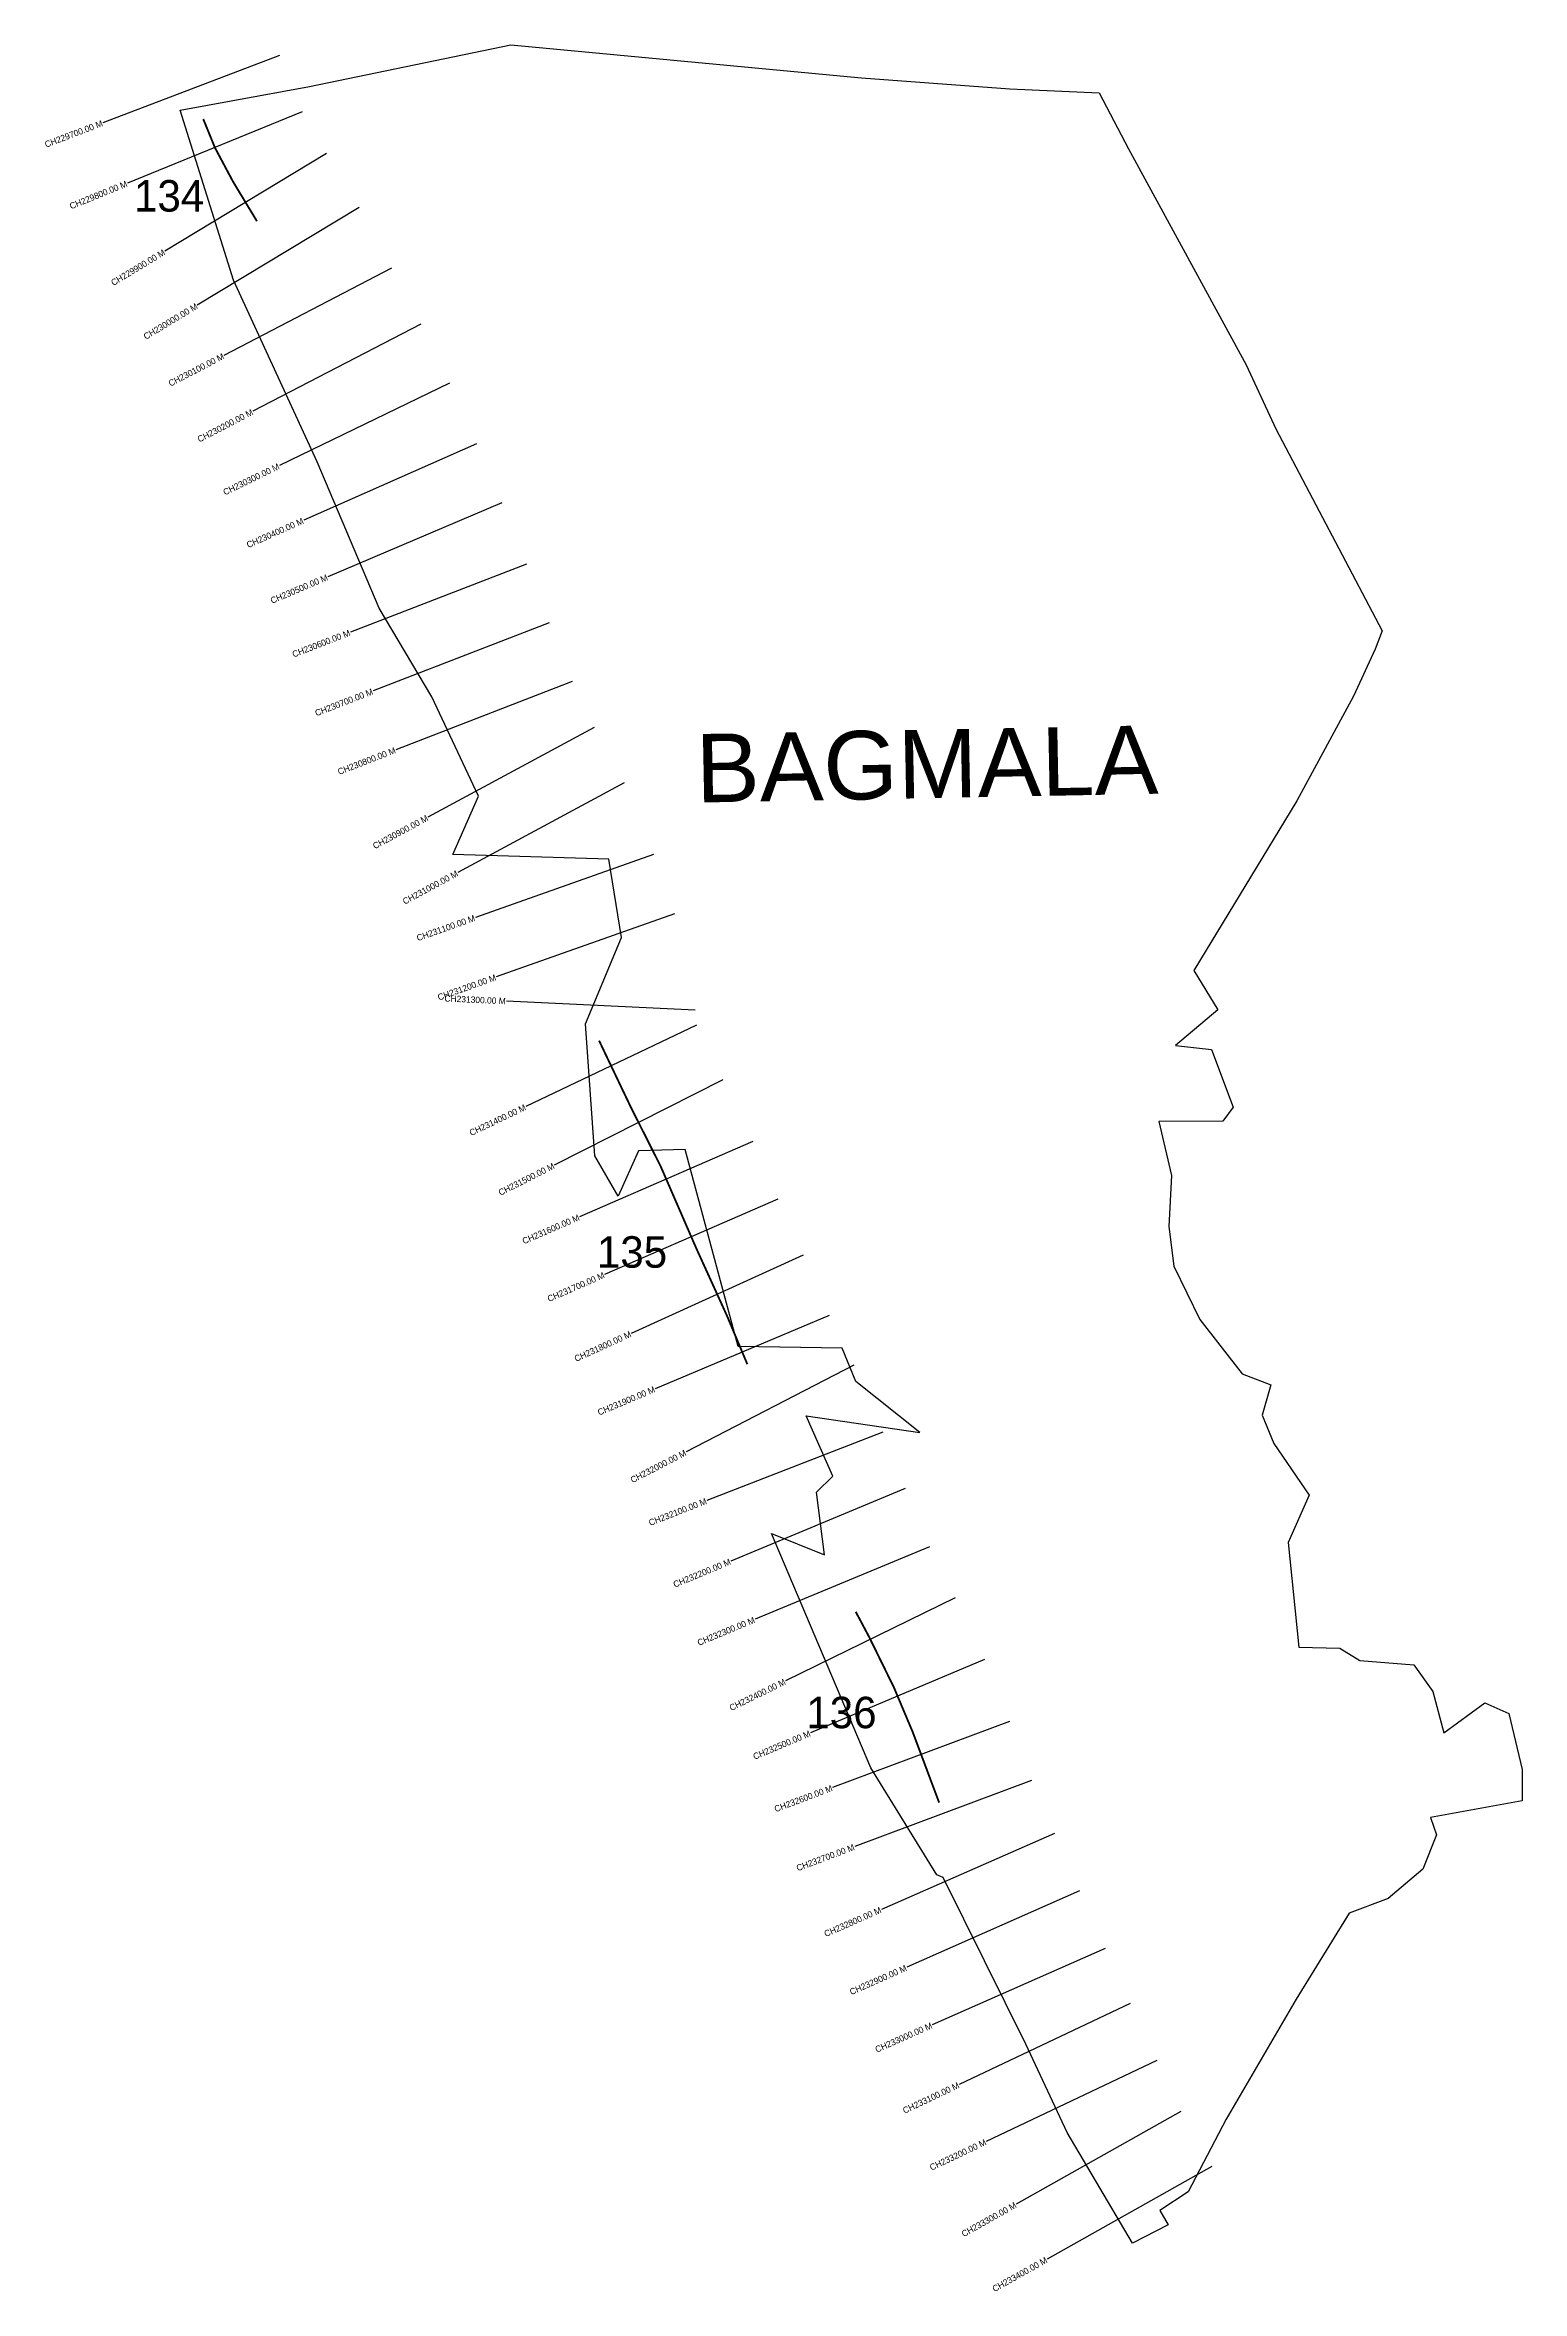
# Model space of a CAD drawing. Header units: metres. Extents: x 278477 to 280823, y 2053703 to 2057270.
import ezdxf
from ezdxf.enums import TextEntityAlignment as Align

# ---------------------------------------------------------------- set-up
doc = ezdxf.new("R2010")
doc.units = ezdxf.units.M
for name, color, linetype in [('ARTIFICIALLY PROTECTED', 4, 'Continuous'), ('CS', 134, 'Continuous'), ('CSMark', 210, 'Continuous'), ('village', 3, 'Continuous'), ('VILLAGE NAME', 250, 'Continuous')]:
    doc.layers.add(name, color=color, linetype=linetype)

msp = doc.modelspace()

# ---------------------------------------------------------------- linework, layer by layer
at = {"color": 6}
msp.add_lwpolyline([(280363.8, 2055583), (280347.6, 2055561)], dxfattribs=at)
at = {"layer": 'ARTIFICIALLY PROTECTED', "const_width": 3, "flags": 128}
for points in [[(278728.4, 2057152.2), (278747, 2057106.6), (278775.9, 2057052.4), (278813.7, 2056989.9)], [(279357, 2055688.8), (279406.9, 2055584.2), (279454.6, 2055489.7), (279511.2, 2055359.4), (279559.8, 2055252.6), (279592.4, 2055175.1)], [(279764.6, 2054781.9), (279786.2, 2054741.3), (279825.1, 2054662), (279855, 2054591.1), (279897, 2054479)]]:
    msp.add_lwpolyline(points, dxfattribs=at)
at = {"layer": 'CS'}
for p, q in [((278849.5, 2057253), (278569.2, 2057146.3)), ((278885.7, 2057163.5), (278607.9, 2057050.3)), ((278924.1, 2057097.3), (278667.3, 2056942.1)), ((278975.8, 2057011.7), (278719, 2056856.6)), ((279027.6, 2056915.1), (278761.3, 2056776.9)), ((279073.7, 2056826.3), (278807.4, 2056688.1)), ((279119.2, 2056732.7), (278849.3, 2056601.8)), ((279162.2, 2056636.7), (278887.9, 2056515.2)), ((279202.4, 2056542.7), (278926.3, 2056425.4)), ((279241.8, 2056445.5), (278962.1, 2056337.2)), ((279277.9, 2056352.3), (278998.2, 2056244)), ((279314, 2056259), (279034.3, 2056150.7)), ((279349.4, 2056186), (279085.3, 2056043.7)), ((279396.8, 2056098), (279132.7, 2055955.7)), ((279443.3, 2055984.3), (279160.5, 2055884.2)), ((279476.6, 2055890), (279193.8, 2055789.9)), ((279509.4, 2055737.3), (279209.8, 2055751.4)), ((279511.5, 2055713.4), (279240.7, 2055584.2)), ((279553.7, 2055626.4), (279285.8, 2055491.2)), ((279601.2, 2055528.7), (279326, 2055409.2)), ((279641, 2055436.9), (279365.8, 2055317.5)), ((279681.1, 2055348.2), (279408, 2055224)), ((279722.5, 2055252.4), (279446, 2055136.2)), ((279761.6, 2055173.5), (279495.1, 2055035.7)), ((279807.8, 2055067.3), (279528.1, 2054958.6)), ((279843.3, 2054977.5), (279566.2, 2054862.5)), ((279881.6, 2054885.1), (279604.6, 2054770.1)), ((279922.4, 2054804.3), (279653.1, 2054672.1)), ((279969.2, 2054706.4), (279692.8, 2054589.8)), ((280008.9, 2054607.9), (279727.9, 2054502.8)), ((280043.9, 2054514.2), (279762.9, 2054409.2)), ((280080, 2054429.9), (279805.2, 2054309.5)), ((280120, 2054338.8), (279845.6, 2054217.5)), ((280160.4, 2054247.3), (279886, 2054126.1)), ((280200.1, 2054159.8), (279928.9, 2054031.4)), ((280242.9, 2054069.4), (279971.7, 2053941)), ((280280.9, 2053988.3), (280019.4, 2053841.4)), ((280329.9, 2053901.1), (280068.3, 2053754.2))]:
    msp.add_line(p, q, dxfattribs=at)
at = {"layer": 'village', "color": 6}
msp.add_lwpolyline([(280347.6, 2055561), (280246.1, 2055560.7), (280266.2, 2055474.8), (280261.6, 2055393.7), (280269.9, 2055330.9), (280311.2, 2055246.3), (280378, 2055159.9), (280423.5, 2055142.6), (280410.1, 2055094.3), (280428.7, 2055049.2), (280484.7, 2054966.9), (280451.3, 2054892), (280468.4, 2054725.9), (280533.1, 2054724.1), (280565.2, 2054704.9), (280650.6, 2054697.6), (280681.2, 2054655.5), (280698.2, 2054589.7), (280763.3, 2054637.3), (280801.4, 2054620.4), (280822.6, 2054531.4), (280822.7, 2054481.8), (280677.1, 2054455.5), (280687, 2054428), (280665.3, 2054373.5), (280609.9, 2054327), (280548.3, 2054303.3), (280463.7, 2054166.9), (280352.7, 2053976.2), (280292.6, 2053860.8), (280247.7, 2053831.6), (280260.6, 2053808.4), (280204.3, 2053779.3), (280100.4, 2053955.1), (280034.5, 2054095.7), (279903.3, 2054360.1), (279893.1, 2054364.2), (279788.5, 2054534), (279630.8, 2054906.4), (279715, 2054872.6), (279702.1, 2054971.9), (279728.4, 2054997.3), (279685.7, 2055093.3), (279866.4, 2055066.8), (279764.5, 2055147.4), (279742.9, 2055200.7), (279577.9, 2055203.2), (279493.5, 2055515.8), (279419.5, 2055513.9), (279387.1, 2055441.7), (279350.3, 2055505.9), (279335.6, 2055715.4), (279392.6, 2055852.5), (279372.3, 2055977), (279124.9, 2055984.5), (279165.3, 2056076.8), (279091.3, 2056234.8), (279007.6, 2056375.6), (278909.1, 2056607.7), (278776.3, 2056896.2), (278691.7, 2057166.4), (278897.2, 2057203.7), (279216.8, 2057269.8), (279773.7, 2057217.6), (280009.2, 2057199.9), (280151, 2057193.5), (280197.6, 2057105), (280384.7, 2056762.1), (280431.9, 2056660.2), (280600.7, 2056339.5), (280589.6, 2056310.3), (280555, 2056235.8), (280464.8, 2056069.8), (280301.6, 2055800.1), (280339.6, 2055737.7), (280272.5, 2055680.9), (280329.5, 2055675), (280363.8, 2055583)], dxfattribs=at)

# ---------------------------------------------------------------- texts
at = {"char_height": 50, "attachment_point": 1}
for s, insert in [('134', (278618.5, 2057055.2)), ('135', (279353.5, 2055378.3)), ('136', (279686.1, 2054647.1))]:
    msp.add_mtext_dynamic_manual_height_columns(s, width=84.374, gutter_width=1, heights=[74.2], dxfattribs=dict(at, insert=insert))
at = {"layer": 'CSMark'}
for s, rotation, p in [('CH229700.00 M', 20.8367, (278568.2, 2057145.9)), ('CH229800.00 M', 22.1701, (278607, 2057050)), ('CH229900.00 M', 31.1493, (278666.5, 2056941.6)), ('CH230000.00 M', 31.1493, (278718.2, 2056856.1)), ('CH230100.00 M', 27.4276, (278760.5, 2056776.4)), ('CH230200.00 M', 27.4276, (278806.5, 2056687.7)), ('CH230300.00 M', 25.8738, (278848.4, 2056601.4)), ('CH230400.00 M', 23.8966, (278887, 2056514.8)), ('CH230500.00 M', 23.0183, (278925.4, 2056425)), ('CH230600.00 M', 21.1616, (278961.1, 2056336.9)), ('CH230700.00 M', 21.1616, (278997.2, 2056243.6)), ('CH230800.00 M', 21.1616, (279033.3, 2056150.4)), ('CH230900.00 M', 28.3199, (279084.4, 2056043.2)), ('CH231000.00 M', 28.3199, (279131.8, 2055955.2)), ('CH231100.00 M', 19.4837, (279159.5, 2055883.9)), ('CH231200.00 M', 19.4837, (279192.9, 2055789.6)), ('CH231300.00 M', 357.3054, (279208.8, 2055751.5)), ('CH231400.00 M', 25.5121, (279239.8, 2055583.7)), ('CH231500.00 M', 26.7823, (279285, 2055490.7)), ('CH231600.00 M', 23.4622, (279325.1, 2055408.8)), ('CH231700.00 M', 23.4622, (279364.9, 2055317.1)), ('CH231800.00 M', 24.4588, (279407.1, 2055223.5)), ('CH231900.00 M', 22.803, (279445.1, 2055135.8)), ('CH232000.00 M', 27.3482, (279494.3, 2055035.3)), ('CH232100.00 M', 21.2358, (279527.2, 2054958.2)), ('CH232200.00 M', 22.5405, (279565.3, 2054862.1)), ('CH232300.00 M', 22.5405, (279603.6, 2054769.7)), ('CH232400.00 M', 26.1576, (279652.2, 2054671.6)), ('CH232500.00 M', 22.8616, (279691.9, 2054589.4)), ('CH232600.00 M', 20.5031, (279727, 2054502.5)), ('CH232700.00 M', 20.5031, (279762, 2054408.8)), ('CH232800.00 M', 23.65, (279804.3, 2054309.1)), ('CH232900.00 M', 23.8345, (279844.7, 2054217.1)), ('CH233000.00 M', 23.8345, (279885.1, 2054125.7)), ('CH233100.00 M', 25.3376, (279928, 2054031)), ('CH233200.00 M', 25.3376, (279970.8, 2053940.6)), ('CH233300.00 M', 29.321, (280018.5, 2053840.9)), ('CH233400.00 M', 29.321, (280067.5, 2053753.7))]:
    msp.add_text(s, height=10, rotation=rotation, dxfattribs=at).set_placement(p, align=Align.MIDDLE_RIGHT)
at = {"layer": 'VILLAGE NAME', "insert": (279509.4, 2056175.5), "char_height": 108.748, "attachment_point": 1, "rotation": 1.1028}
msp.add_mtext_dynamic_manual_height_columns('{\\fArial|b0|i0|c0|p34;BAGMALA}', width=726.929, gutter_width=543.7, heights=[0], dxfattribs=at)

doc.saveas('drawing.dxf')
